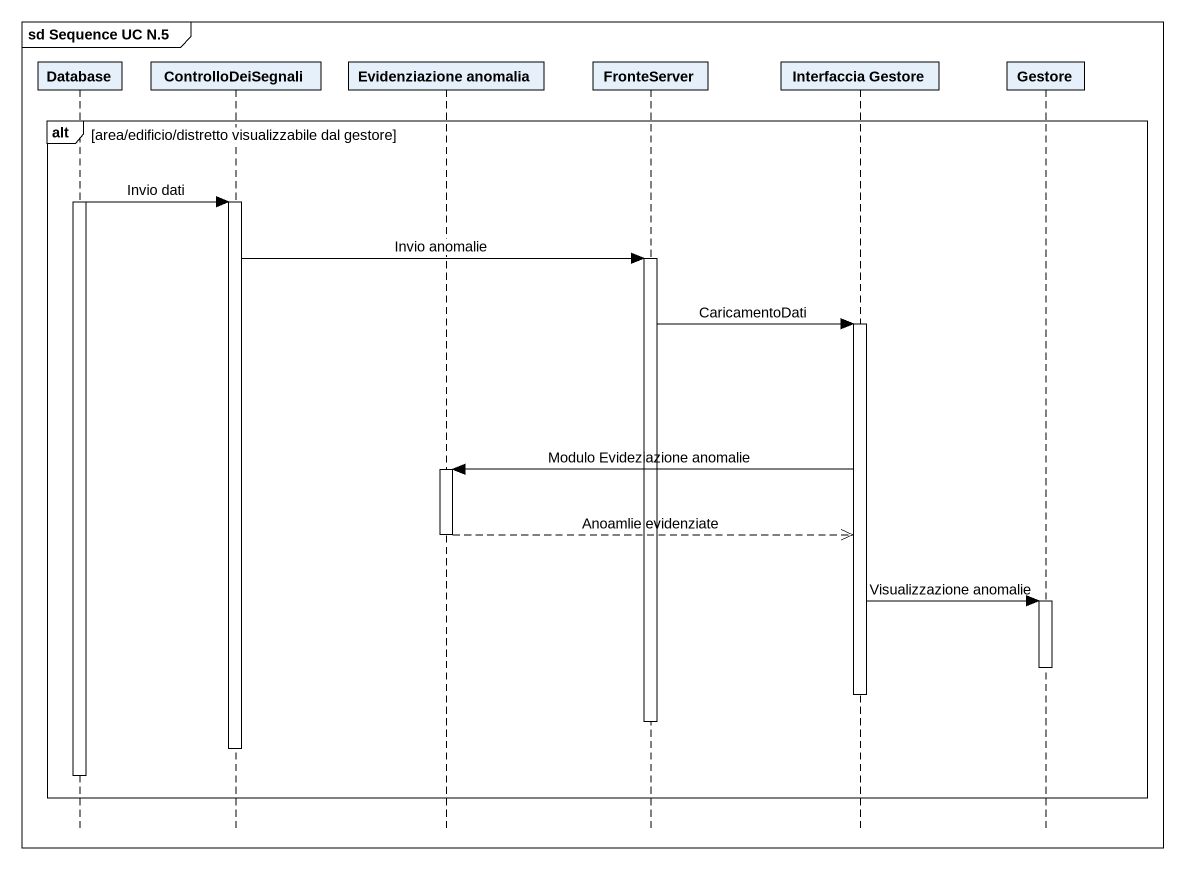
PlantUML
@startuml
mainframe sd Sequence UC N.5
hide footbox
participant "Database" as Database_
participant ControlloDeiSegnali
participant "Evidenziazione anomalia" as Evidenziazione_anomalia
participant FronteServer
participant "Interfaccia Gestore" as Interfaccia_Gestore
participant Gestore

alt area/edificio/distretto visualizzabile dal gestore
  activate Database_
  Database_ -> ControlloDeiSegnali : Invio dati
  activate ControlloDeiSegnali
  ControlloDeiSegnali -> FronteServer : Invio anomalie
  activate FronteServer
  FronteServer -> Interfaccia_Gestore : CaricamentoDati
  activate Interfaccia_Gestore
  Interfaccia_Gestore -> Evidenziazione_anomalia : Modulo Evideziazione anomalie
  activate Evidenziazione_anomalia
  Evidenziazione_anomalia -->> Interfaccia_Gestore : Anoamlie evidenziate
  deactivate Evidenziazione_anomalia
  Interfaccia_Gestore -> Gestore : Visualizzazione anomalie
  activate Gestore
  deactivate Gestore
  deactivate Interfaccia_Gestore
  deactivate FronteServer
  deactivate ControlloDeiSegnali
  deactivate Database_
end
@enduml
